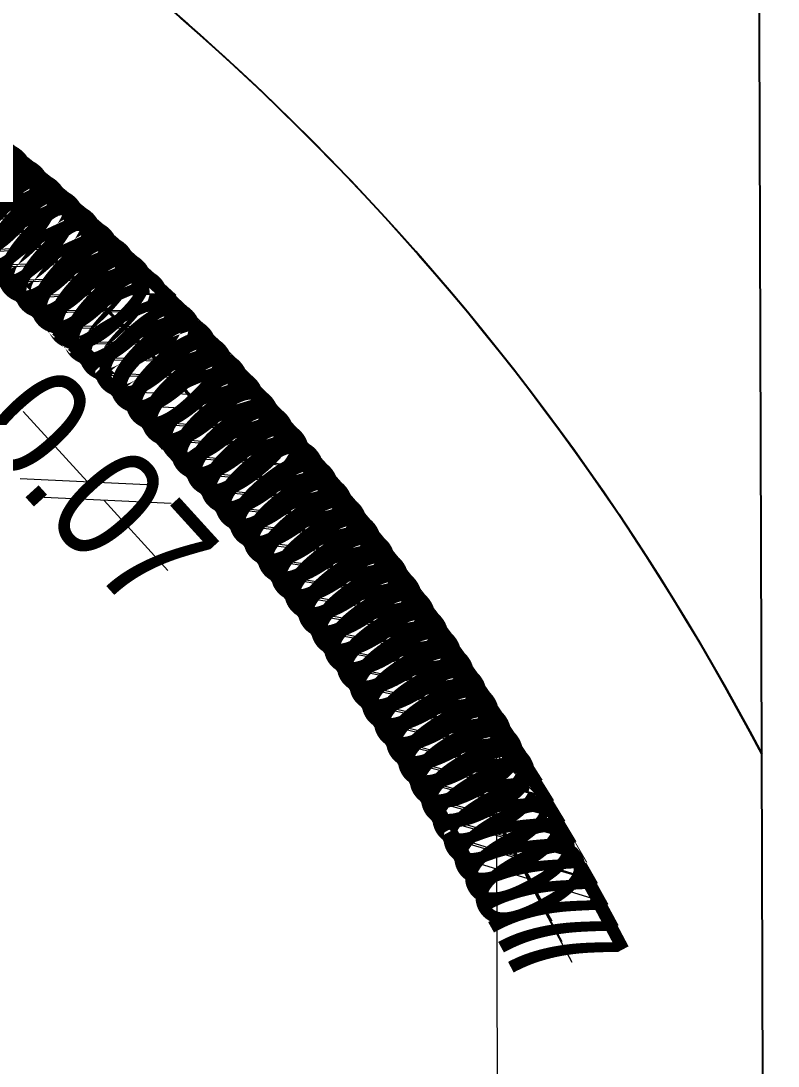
# Model space of a CAD drawing. Header units: millimetres. Extents: x 29397 to 29927, y 26123 to 26652.
# Drawn here: x 29691.476 to 29693.472, y 26381.789 to 26384.546 of the extents above; entities that cross this region are included whole.
import ezdxf

# ---------------------------------------------------------------- set-up
doc = ezdxf.new("R2010")
doc.units = ezdxf.units.MM
doc.header["$LTSCALE"] = 0.3
for name, color, linetype in [('_IndivSubPlot', 180, 'Continuous'), ('_IndivSubPlot_DIMENSION', 7, 'Continuous'), ('_Splay', 90, 'Continuous')]:
    doc.layers.add(name, color=color, linetype=linetype)
doc.layers.get('0').off()
doc.styles.add('PreDCRFont', font='ARIALN.TTF')
doc.dimstyles.new('PDCR-PLOT-INT', dxfattribs={"dimtxt": 0.3, "dimasz": 0.25, "dimexe": 0.25, "dimexo": 0.25, "dimgap": 0.25, "dimtad": 0, "dimzin": 0, "dimdsep": 46, "dimtxsty": 'PreDCRFont', "dimblk": 'OBLIQUE', "dimcen": 0.5, "dimdle": 0.1, "dimadec": 0, "dimazin": 0, "dimtfac": 1, "dimtix": 1, "dimtofl": 0, "dimtmove": 1, "dimatfit": 1, "dimfxl": 1, "dimtolj": 1, "dimtzin": 0, "dimlwd": 15, "dimarcsym": 0})

# ---------------------------------------------------------------- blocks, each defined once
blk = doc.blocks.new('_Oblique')
at = {"color": 0, "linetype": 'ByBlock', "lineweight": -2}
blk.add_line((-0.5, -0.5), (0.5, 0.5), dxfattribs=at)
blk = doc.blocks.new('*D483')
at = {"layer": '_IndivSubPlot_DIMENSION', "color": 0, "lineweight": 15, "transparency": 16777216}
for p, q in [((29692.779, 26382.3438), (29692.6618, 26382.5646)), ((29692.8105, 26382.2844), (29692.9278, 26382.0636))]:
    blk.add_line(p, q, dxfattribs=at)
at = {"layer": '_IndivSubPlot_DIMENSION', "color": 0, "lineweight": 15, "transparency": 16777216, "xscale": 0.25, "yscale": 0.25, "zscale": 0.25}
for p, rotation in [((29692.779, 26382.3438), 297.9589033965449), ((29692.8105, 26382.2844), 117.9589033965449)]:
    blk.add_blockref('_Oblique', p, dxfattribs=dict(at, rotation=rotation))
at = {"layer": '_IndivSubPlot_DIMENSION', "color": 0, "lineweight": 15, "transparency": 16777216, "insert": (29692.7948, 26382.3141), "char_height": 0.3, "attachment_point": 5, "rotation": 297.9589, "style": 'PreDCRFont'}
blk.add_mtext('\\A1;0.07', dxfattribs=at)
blk = doc.blocks.new('*D484')
at = {"layer": '_IndivSubPlot_DIMENSION', "color": 0, "lineweight": 15, "transparency": 16777216}
for p, q in [((29692.7503, 26382.3966), (29692.6309, 26382.6163)), ((29692.7824, 26382.3376), (29692.9018, 26382.118))]:
    blk.add_line(p, q, dxfattribs=at)
at = {"layer": '_IndivSubPlot_DIMENSION', "color": 0, "lineweight": 15, "transparency": 16777216, "xscale": 0.25, "yscale": 0.25, "zscale": 0.25}
for p, rotation in [((29692.7503, 26382.3966), 298.5318611894696), ((29692.7824, 26382.3376), 118.5318611894696)]:
    blk.add_blockref('_Oblique', p, dxfattribs=dict(at, rotation=rotation))
at = {"layer": '_IndivSubPlot_DIMENSION', "color": 0, "lineweight": 15, "transparency": 16777216, "insert": (29692.7663, 26382.3671), "char_height": 0.3, "attachment_point": 5, "rotation": 298.5319, "style": 'PreDCRFont'}
blk.add_mtext('\\A1;0.07', dxfattribs=at)
blk = doc.blocks.new('*D485')
at = {"layer": '_IndivSubPlot_DIMENSION', "color": 0, "lineweight": 15, "transparency": 16777216}
for p, q in [((29692.721, 26382.4492), (29692.5994, 26382.6676)), ((29692.7536, 26382.3905), (29692.8752, 26382.1721))]:
    blk.add_line(p, q, dxfattribs=at)
at = {"layer": '_IndivSubPlot_DIMENSION', "color": 0, "lineweight": 15, "transparency": 16777216, "xscale": 0.25, "yscale": 0.25, "zscale": 0.25}
for p, rotation in [((29692.721, 26382.4492), 299.1048189885801), ((29692.7536, 26382.3905), 119.10481898858)]:
    blk.add_blockref('_Oblique', p, dxfattribs=dict(at, rotation=rotation))
at = {"layer": '_IndivSubPlot_DIMENSION', "color": 0, "lineweight": 15, "transparency": 16777216, "insert": (29692.7373, 26382.4198), "char_height": 0.3, "attachment_point": 5, "rotation": 299.1048, "style": 'PreDCRFont'}
blk.add_mtext('\\A1;0.07', dxfattribs=at)
blk = doc.blocks.new('*D486')
at = {"layer": '_IndivSubPlot_DIMENSION', "color": 0, "lineweight": 15, "transparency": 16777216}
for p, q in [((29692.6911, 26382.5015), (29692.5673, 26382.7187)), ((29692.7244, 26382.4431), (29692.8482, 26382.2259))]:
    blk.add_line(p, q, dxfattribs=at)
at = {"layer": '_IndivSubPlot_DIMENSION', "color": 0, "lineweight": 15, "transparency": 16777216, "xscale": 0.25, "yscale": 0.25, "zscale": 0.25}
for p, rotation in [((29692.6911, 26382.5015), 299.6777767807921), ((29692.7244, 26382.4431), 119.6777767807921)]:
    blk.add_blockref('_Oblique', p, dxfattribs=dict(at, rotation=rotation))
at = {"layer": '_IndivSubPlot_DIMENSION', "color": 0, "lineweight": 15, "transparency": 16777216, "insert": (29692.7078, 26382.4723), "char_height": 0.3, "attachment_point": 5, "rotation": 299.6778, "style": 'PreDCRFont'}
blk.add_mtext('\\A1;0.07', dxfattribs=at)
blk = doc.blocks.new('*D487')
at = {"layer": '_IndivSubPlot_DIMENSION', "color": 0, "lineweight": 15, "transparency": 16777216}
for p, q in [((29692.6608, 26382.5534), (29692.5348, 26382.7694)), ((29692.6946, 26382.4954), (29692.8206, 26382.2795))]:
    blk.add_line(p, q, dxfattribs=at)
at = {"layer": '_IndivSubPlot_DIMENSION', "color": 0, "lineweight": 15, "transparency": 16777216, "xscale": 0.25, "yscale": 0.25, "zscale": 0.25}
for p, rotation in [((29692.6608, 26382.5534), 300.2507345751507), ((29692.6946, 26382.4954), 120.2507345751507)]:
    blk.add_blockref('_Oblique', p, dxfattribs=dict(at, rotation=rotation))
at = {"layer": '_IndivSubPlot_DIMENSION', "color": 0, "lineweight": 15, "transparency": 16777216, "insert": (29692.6777, 26382.5244), "char_height": 0.3, "attachment_point": 5, "rotation": 300.2507, "style": 'PreDCRFont'}
blk.add_mtext('\\A1;0.07', dxfattribs=at)
blk = doc.blocks.new('*D488')
at = {"layer": '_IndivSubPlot_DIMENSION', "color": 0, "lineweight": 15, "transparency": 16777216}
for p, q in [((29692.6299, 26382.6051), (29692.5018, 26382.8198)), ((29692.6643, 26382.5474), (29692.7924, 26382.3327))]:
    blk.add_line(p, q, dxfattribs=at)
at = {"layer": '_IndivSubPlot_DIMENSION', "color": 0, "lineweight": 15, "transparency": 16777216, "xscale": 0.25, "yscale": 0.25, "zscale": 0.25}
for p, rotation in [((29692.6299, 26382.6051), 300.8236923729753), ((29692.6643, 26382.5474), 120.8236923729753)]:
    blk.add_blockref('_Oblique', p, dxfattribs=dict(at, rotation=rotation))
at = {"layer": '_IndivSubPlot_DIMENSION', "color": 0, "lineweight": 15, "transparency": 16777216, "insert": (29692.6471, 26382.5763), "char_height": 0.3, "attachment_point": 5, "rotation": 300.8237, "style": 'PreDCRFont'}
blk.add_mtext('\\A1;0.07', dxfattribs=at)
blk = doc.blocks.new('*D489')
at = {"layer": '_IndivSubPlot_DIMENSION', "color": 0, "lineweight": 15, "transparency": 16777216}
for p, q in [((29692.5985, 26382.6565), (29692.4683, 26382.8699)), ((29692.6335, 26382.5991), (29692.7638, 26382.3857))]:
    blk.add_line(p, q, dxfattribs=at)
at = {"layer": '_IndivSubPlot_DIMENSION', "color": 0, "lineweight": 15, "transparency": 16777216, "xscale": 0.25, "yscale": 0.25, "zscale": 0.25}
for p, rotation in [((29692.5985, 26382.6565), 301.396650166165), ((29692.6335, 26382.5991), 121.396650166165)]:
    blk.add_blockref('_Oblique', p, dxfattribs=dict(at, rotation=rotation))
at = {"layer": '_IndivSubPlot_DIMENSION', "color": 0, "lineweight": 15, "transparency": 16777216, "insert": (29692.616, 26382.6278), "char_height": 0.3, "attachment_point": 5, "rotation": 301.3967, "style": 'PreDCRFont'}
blk.add_mtext('\\A1;0.07', dxfattribs=at)
blk = doc.blocks.new('*D490')
at = {"layer": '_IndivSubPlot_DIMENSION', "color": 0, "lineweight": 15, "transparency": 16777216}
for p, q in [((29692.5666, 26382.7075), (29692.4343, 26382.9196)), ((29692.6022, 26382.6505), (29692.7346, 26382.4384))]:
    blk.add_line(p, q, dxfattribs=at)
at = {"layer": '_IndivSubPlot_DIMENSION', "color": 0, "lineweight": 15, "transparency": 16777216, "xscale": 0.25, "yscale": 0.25, "zscale": 0.25}
for p, rotation in [((29692.5666, 26382.7075), 301.9696079602414), ((29692.6022, 26382.6505), 121.9696079602414)]:
    blk.add_blockref('_Oblique', p, dxfattribs=dict(at, rotation=rotation))
at = {"layer": '_IndivSubPlot_DIMENSION', "color": 0, "lineweight": 15, "transparency": 16777216, "insert": (29692.5844, 26382.679), "char_height": 0.3, "attachment_point": 5, "rotation": 301.9696, "style": 'PreDCRFont'}
blk.add_mtext('\\A1;0.07', dxfattribs=at)
blk = doc.blocks.new('*D491')
at = {"layer": '_IndivSubPlot_DIMENSION', "color": 0, "lineweight": 15, "transparency": 16777216}
for p, q in [((29692.5342, 26382.7582), (29692.3997, 26382.969)), ((29692.5704, 26382.7016), (29692.7048, 26382.4908))]:
    blk.add_line(p, q, dxfattribs=at)
at = {"layer": '_IndivSubPlot_DIMENSION', "color": 0, "lineweight": 15, "transparency": 16777216, "xscale": 0.25, "yscale": 0.25, "zscale": 0.25}
for p, rotation in [((29692.5342, 26382.7582), 302.5425657564069), ((29692.5704, 26382.7016), 122.5425657564069)]:
    blk.add_blockref('_Oblique', p, dxfattribs=dict(at, rotation=rotation))
at = {"layer": '_IndivSubPlot_DIMENSION', "color": 0, "lineweight": 15, "transparency": 16777216, "insert": (29692.5523, 26382.7299), "char_height": 0.3, "attachment_point": 5, "rotation": 302.5426, "style": 'PreDCRFont'}
blk.add_mtext('\\A1;0.07', dxfattribs=at)
blk = doc.blocks.new('*D492')
at = {"layer": '_IndivSubPlot_DIMENSION', "color": 0, "lineweight": 15, "transparency": 16777216}
for p, q in [((29692.5013, 26382.8086), (29692.3647, 26383.018)), ((29692.538, 26382.7523), (29692.6746, 26382.543))]:
    blk.add_line(p, q, dxfattribs=at)
at = {"layer": '_IndivSubPlot_DIMENSION', "color": 0, "lineweight": 15, "transparency": 16777216, "xscale": 0.25, "yscale": 0.25, "zscale": 0.25}
for p, rotation in [((29692.5013, 26382.8086), 303.1155235532047), ((29692.538, 26382.7523), 123.1155235532047)]:
    blk.add_blockref('_Oblique', p, dxfattribs=dict(at, rotation=rotation))
at = {"layer": '_IndivSubPlot_DIMENSION', "color": 0, "lineweight": 15, "transparency": 16777216, "insert": (29692.5197, 26382.7805), "char_height": 0.3, "attachment_point": 5, "rotation": 303.1155, "style": 'PreDCRFont'}
blk.add_mtext('\\A1;0.07', dxfattribs=at)
blk = doc.blocks.new('*D493')
at = {"layer": '_IndivSubPlot_DIMENSION', "color": 0, "lineweight": 15, "transparency": 16777216}
for p, q in [((29692.4679, 26382.8587), (29692.3292, 26383.0667)), ((29692.5052, 26382.8028), (29692.6438, 26382.5948))]:
    blk.add_line(p, q, dxfattribs=at)
at = {"layer": '_IndivSubPlot_DIMENSION', "color": 0, "lineweight": 15, "transparency": 16777216, "xscale": 0.25, "yscale": 0.25, "zscale": 0.25}
for p, rotation in [((29692.4679, 26382.8587), 303.6884813485576), ((29692.5052, 26382.8028), 123.6884813485576)]:
    blk.add_blockref('_Oblique', p, dxfattribs=dict(at, rotation=rotation))
at = {"layer": '_IndivSubPlot_DIMENSION', "color": 0, "lineweight": 15, "transparency": 16777216, "insert": (29692.4865, 26382.8307), "char_height": 0.3, "attachment_point": 5, "rotation": 303.6885, "style": 'PreDCRFont'}
blk.add_mtext('\\A1;0.07', dxfattribs=at)
blk = doc.blocks.new('*D494')
at = {"layer": '_IndivSubPlot_DIMENSION', "color": 0, "lineweight": 15, "transparency": 16777216}
for p, q in [((29692.434, 26382.9084), (29692.2932, 26383.115)), ((29692.4718, 26382.8529), (29692.6125, 26382.6463))]:
    blk.add_line(p, q, dxfattribs=at)
at = {"layer": '_IndivSubPlot_DIMENSION', "color": 0, "lineweight": 15, "transparency": 16777216, "xscale": 0.25, "yscale": 0.25, "zscale": 0.25}
for p, rotation in [((29692.434, 26382.9084), 304.2614391410264), ((29692.4718, 26382.8529), 124.2614391410264)]:
    blk.add_blockref('_Oblique', p, dxfattribs=dict(at, rotation=rotation))
at = {"layer": '_IndivSubPlot_DIMENSION', "color": 0, "lineweight": 15, "transparency": 16777216, "insert": (29692.4529, 26382.8806), "char_height": 0.3, "attachment_point": 5, "rotation": 304.2614, "style": 'PreDCRFont'}
blk.add_mtext('\\A1;0.07', dxfattribs=at)
blk = doc.blocks.new('*D495')
at = {"layer": '_IndivSubPlot_DIMENSION', "color": 0, "lineweight": 15, "transparency": 16777216}
for p, q in [((29692.3996, 26382.9578), (29692.2568, 26383.163)), ((29692.438, 26382.9026), (29692.5808, 26382.6974))]:
    blk.add_line(p, q, dxfattribs=at)
at = {"layer": '_IndivSubPlot_DIMENSION', "color": 0, "lineweight": 15, "transparency": 16777216, "xscale": 0.25, "yscale": 0.25, "zscale": 0.25}
for p, rotation in [((29692.3996, 26382.9578), 304.8343969378828), ((29692.438, 26382.9026), 124.8343969378828)]:
    blk.add_blockref('_Oblique', p, dxfattribs=dict(at, rotation=rotation))
at = {"layer": '_IndivSubPlot_DIMENSION', "color": 0, "lineweight": 15, "transparency": 16777216, "insert": (29692.4188, 26382.9302), "char_height": 0.3, "attachment_point": 5, "rotation": 304.8344, "style": 'PreDCRFont'}
blk.add_mtext('\\A1;0.07', dxfattribs=at)
blk = doc.blocks.new('*D496')
at = {"layer": '_IndivSubPlot_DIMENSION', "color": 0, "lineweight": 15, "transparency": 16777216}
for p, q in [((29692.3647, 26383.0068), (29692.2198, 26383.2106)), ((29692.4036, 26382.9521), (29692.5484, 26382.7483))]:
    blk.add_line(p, q, dxfattribs=at)
at = {"layer": '_IndivSubPlot_DIMENSION', "color": 0, "lineweight": 15, "transparency": 16777216, "xscale": 0.25, "yscale": 0.25, "zscale": 0.25}
for p, rotation in [((29692.3647, 26383.0068), 305.40735473172), ((29692.4036, 26382.9521), 125.40735473172)]:
    blk.add_blockref('_Oblique', p, dxfattribs=dict(at, rotation=rotation))
at = {"layer": '_IndivSubPlot_DIMENSION', "color": 0, "lineweight": 15, "transparency": 16777216, "insert": (29692.3841, 26382.9794), "char_height": 0.3, "attachment_point": 5, "rotation": 305.4074, "style": 'PreDCRFont'}
blk.add_mtext('\\A1;0.07', dxfattribs=at)
blk = doc.blocks.new('*D497')
at = {"layer": '_IndivSubPlot_DIMENSION', "color": 0, "lineweight": 15, "transparency": 16777216}
for p, q in [((29692.3293, 26383.0555), (29692.1824, 26383.2578)), ((29692.3688, 26383.0011), (29692.5156, 26382.7988))]:
    blk.add_line(p, q, dxfattribs=at)
at = {"layer": '_IndivSubPlot_DIMENSION', "color": 0, "lineweight": 15, "transparency": 16777216, "xscale": 0.25, "yscale": 0.25, "zscale": 0.25}
for p, rotation in [((29692.3293, 26383.0555), 305.9803125300022), ((29692.3688, 26383.0011), 125.9803125300022)]:
    blk.add_blockref('_Oblique', p, dxfattribs=dict(at, rotation=rotation))
at = {"layer": '_IndivSubPlot_DIMENSION', "color": 0, "lineweight": 15, "transparency": 16777216, "insert": (29692.349, 26383.0283), "char_height": 0.3, "attachment_point": 5, "rotation": 305.9803, "style": 'PreDCRFont'}
blk.add_mtext('\\A1;0.07', dxfattribs=at)
blk = doc.blocks.new('*D498')
at = {"layer": '_IndivSubPlot_DIMENSION', "color": 0, "lineweight": 15, "transparency": 16777216}
for p, q in [((29692.2934, 26383.1038), (29692.1445, 26383.3047)), ((29692.3334, 26383.0499), (29692.4823, 26382.849))]:
    blk.add_line(p, q, dxfattribs=at)
at = {"layer": '_IndivSubPlot_DIMENSION', "color": 0, "lineweight": 15, "transparency": 16777216, "xscale": 0.25, "yscale": 0.25, "zscale": 0.25}
for p, rotation in [((29692.2934, 26383.1038), 306.5532703218864), ((29692.3334, 26383.0499), 126.5532703218863)]:
    blk.add_blockref('_Oblique', p, dxfattribs=dict(at, rotation=rotation))
at = {"layer": '_IndivSubPlot_DIMENSION', "color": 0, "lineweight": 15, "transparency": 16777216, "insert": (29692.3134, 26383.0768), "char_height": 0.3, "attachment_point": 5, "rotation": 306.5533, "style": 'PreDCRFont'}
blk.add_mtext('\\A1;0.07', dxfattribs=at)
blk = doc.blocks.new('*D499')
at = {"layer": '_IndivSubPlot_DIMENSION', "color": 0, "lineweight": 15, "transparency": 16777216}
for p, q in [((29692.2571, 26383.1518), (29692.1062, 26383.3511)), ((29692.2976, 26383.0982), (29692.4485, 26382.8989))]:
    blk.add_line(p, q, dxfattribs=at)
at = {"layer": '_IndivSubPlot_DIMENSION', "color": 0, "lineweight": 15, "transparency": 16777216, "xscale": 0.25, "yscale": 0.25, "zscale": 0.25}
for p, rotation in [((29692.2571, 26383.1518), 307.1262281164775), ((29692.2976, 26383.0982), 127.1262281164775)]:
    blk.add_blockref('_Oblique', p, dxfattribs=dict(at, rotation=rotation))
at = {"layer": '_IndivSubPlot_DIMENSION', "color": 0, "lineweight": 15, "transparency": 16777216, "insert": (29692.2773, 26383.125), "char_height": 0.3, "attachment_point": 5, "rotation": 307.1262, "style": 'PreDCRFont'}
blk.add_mtext('\\A1;0.07', dxfattribs=at)
blk = doc.blocks.new('*D500')
at = {"layer": '_IndivSubPlot_DIMENSION', "color": 0, "lineweight": 15, "transparency": 16777216}
for p, q in [((29692.2202, 26383.1994), (29692.0673, 26383.3972)), ((29692.2613, 26383.1462), (29692.4142, 26382.9484))]:
    blk.add_line(p, q, dxfattribs=at)
at = {"layer": '_IndivSubPlot_DIMENSION', "color": 0, "lineweight": 15, "transparency": 16777216, "xscale": 0.25, "yscale": 0.25, "zscale": 0.25}
for p, rotation in [((29692.2202, 26383.1994), 307.6991859154828), ((29692.2613, 26383.1462), 127.6991859154828)]:
    blk.add_blockref('_Oblique', p, dxfattribs=dict(at, rotation=rotation))
at = {"layer": '_IndivSubPlot_DIMENSION', "color": 0, "lineweight": 15, "transparency": 16777216, "insert": (29692.2408, 26383.1728), "char_height": 0.3, "attachment_point": 5, "rotation": 307.6992, "style": 'PreDCRFont'}
blk.add_mtext('\\A1;0.07', dxfattribs=at)
blk = doc.blocks.new('*D501')
at = {"layer": '_IndivSubPlot_DIMENSION', "color": 0, "lineweight": 15, "transparency": 16777216}
for p, q in [((29692.1829, 26383.2466), (29692.0281, 26383.4429)), ((29692.2245, 26383.1939), (29692.3794, 26382.9976))]:
    blk.add_line(p, q, dxfattribs=at)
at = {"layer": '_IndivSubPlot_DIMENSION', "color": 0, "lineweight": 15, "transparency": 16777216, "xscale": 0.25, "yscale": 0.25, "zscale": 0.25}
for p, rotation in [((29692.1829, 26383.2466), 308.2721437062343), ((29692.2245, 26383.1939), 128.2721437062343)]:
    blk.add_blockref('_Oblique', p, dxfattribs=dict(at, rotation=rotation))
at = {"layer": '_IndivSubPlot_DIMENSION', "color": 0, "lineweight": 15, "transparency": 16777216, "insert": (29692.2037, 26383.2203), "char_height": 0.3, "attachment_point": 5, "rotation": 308.2721, "style": 'PreDCRFont'}
blk.add_mtext('\\A1;0.07', dxfattribs=at)
blk = doc.blocks.new('*D502')
at = {"layer": '_IndivSubPlot_DIMENSION', "color": 0, "lineweight": 15, "transparency": 16777216}
for p, q in [((29692.1451, 26383.2935), (29691.9883, 26383.4882)), ((29692.1873, 26383.2412), (29692.3441, 26383.0464))]:
    blk.add_line(p, q, dxfattribs=at)
at = {"layer": '_IndivSubPlot_DIMENSION', "color": 0, "lineweight": 15, "transparency": 16777216, "xscale": 0.25, "yscale": 0.25, "zscale": 0.25}
for p, rotation in [((29692.1451, 26383.2935), 308.8451015043918), ((29692.1873, 26383.2412), 128.8451015043918)]:
    blk.add_blockref('_Oblique', p, dxfattribs=dict(at, rotation=rotation))
at = {"layer": '_IndivSubPlot_DIMENSION', "color": 0, "lineweight": 15, "transparency": 16777216, "insert": (29692.1662, 26383.2673), "char_height": 0.3, "attachment_point": 5, "rotation": 308.8451, "style": 'PreDCRFont'}
blk.add_mtext('\\A1;0.07', dxfattribs=at)
blk = doc.blocks.new('*D503')
at = {"layer": '_IndivSubPlot_DIMENSION', "color": 0, "lineweight": 15, "transparency": 16777216}
for p, q in [((29692.1069, 26383.34), (29691.9482, 26383.5331)), ((29692.1496, 26383.2881), (29692.3083, 26383.0949))]:
    blk.add_line(p, q, dxfattribs=at)
at = {"layer": '_IndivSubPlot_DIMENSION', "color": 0, "lineweight": 15, "transparency": 16777216, "xscale": 0.25, "yscale": 0.25, "zscale": 0.25}
for p, rotation in [((29692.1069, 26383.34), 309.4180592980618), ((29692.1496, 26383.2881), 129.4180592980618)]:
    blk.add_blockref('_Oblique', p, dxfattribs=dict(at, rotation=rotation))
at = {"layer": '_IndivSubPlot_DIMENSION', "color": 0, "lineweight": 15, "transparency": 16777216, "insert": (29692.1282, 26383.314), "char_height": 0.3, "attachment_point": 5, "rotation": 309.4181, "style": 'PreDCRFont'}
blk.add_mtext('\\A1;0.07', dxfattribs=at)
blk = doc.blocks.new('*D504')
at = {"layer": '_IndivSubPlot_DIMENSION', "color": 0, "lineweight": 15, "transparency": 16777216}
for p, q in [((29692.0682, 26383.386), (29691.9075, 26383.5776)), ((29692.1114, 26383.3346), (29692.272, 26383.143))]:
    blk.add_line(p, q, dxfattribs=at)
at = {"layer": '_IndivSubPlot_DIMENSION', "color": 0, "lineweight": 15, "transparency": 16777216, "xscale": 0.25, "yscale": 0.25, "zscale": 0.25}
for p, rotation in [((29692.0682, 26383.386), 309.991017093792), ((29692.1114, 26383.3346), 129.991017093792)]:
    blk.add_blockref('_Oblique', p, dxfattribs=dict(at, rotation=rotation))
at = {"layer": '_IndivSubPlot_DIMENSION', "color": 0, "lineweight": 15, "transparency": 16777216, "insert": (29692.0898, 26383.3603), "char_height": 0.3, "attachment_point": 5, "rotation": 309.991, "style": 'PreDCRFont'}
blk.add_mtext('\\A1;0.07', dxfattribs=at)
blk = doc.blocks.new('*D505')
at = {"layer": '_IndivSubPlot_DIMENSION', "color": 0, "lineweight": 15, "transparency": 16777216}
for p, q in [((29692.029, 26383.4317), (29691.8664, 26383.6217)), ((29692.0727, 26383.3807), (29692.2353, 26383.1908))]:
    blk.add_line(p, q, dxfattribs=at)
at = {"layer": '_IndivSubPlot_DIMENSION', "color": 0, "lineweight": 15, "transparency": 16777216, "xscale": 0.25, "yscale": 0.25, "zscale": 0.25}
for p, rotation in [((29692.029, 26383.4317), 310.5639748892423), ((29692.0727, 26383.3807), 130.5639748892423)]:
    blk.add_blockref('_Oblique', p, dxfattribs=dict(at, rotation=rotation))
at = {"layer": '_IndivSubPlot_DIMENSION', "color": 0, "lineweight": 15, "transparency": 16777216, "insert": (29692.0509, 26383.4062), "char_height": 0.3, "attachment_point": 5, "rotation": 310.564, "style": 'PreDCRFont'}
blk.add_mtext('\\A1;0.07', dxfattribs=at)
blk = doc.blocks.new('*D506')
at = {"layer": '_IndivSubPlot_DIMENSION', "color": 0, "lineweight": 15, "transparency": 16777216}
for p, q in [((29691.9894, 26383.4771), (29691.8249, 26383.6653)), ((29692.0336, 26383.4265), (29692.1981, 26383.2382))]:
    blk.add_line(p, q, dxfattribs=at)
at = {"layer": '_IndivSubPlot_DIMENSION', "color": 0, "lineweight": 15, "transparency": 16777216, "xscale": 0.25, "yscale": 0.25, "zscale": 0.25}
for p, rotation in [((29691.9894, 26383.4771), 311.1369326849102), ((29692.0336, 26383.4265), 131.1369326849102)]:
    blk.add_blockref('_Oblique', p, dxfattribs=dict(at, rotation=rotation))
at = {"layer": '_IndivSubPlot_DIMENSION', "color": 0, "lineweight": 15, "transparency": 16777216, "insert": (29692.0115, 26383.4518), "char_height": 0.3, "attachment_point": 5, "rotation": 311.1369, "style": 'PreDCRFont'}
blk.add_mtext('\\A1;0.07', dxfattribs=at)
blk = doc.blocks.new('*D507')
at = {"layer": '_IndivSubPlot_DIMENSION', "color": 0, "lineweight": 15, "transparency": 16777216}
for p, q in [((29691.9493, 26383.522), (29691.783, 26383.7086)), ((29691.994, 26383.4718), (29692.1604, 26383.2852))]:
    blk.add_line(p, q, dxfattribs=at)
at = {"layer": '_IndivSubPlot_DIMENSION', "color": 0, "lineweight": 15, "transparency": 16777216, "xscale": 0.25, "yscale": 0.25, "zscale": 0.25}
for p, rotation in [((29691.9493, 26383.522), 311.7098904762616), ((29691.994, 26383.4718), 131.7098904762617)]:
    blk.add_blockref('_Oblique', p, dxfattribs=dict(at, rotation=rotation))
at = {"layer": '_IndivSubPlot_DIMENSION', "color": 0, "lineweight": 15, "transparency": 16777216, "insert": (29691.9717, 26383.4969), "char_height": 0.3, "attachment_point": 5, "rotation": 311.7099, "style": 'PreDCRFont'}
blk.add_mtext('\\A1;0.07', dxfattribs=at)
blk = doc.blocks.new('*D508')
at = {"layer": '_IndivSubPlot_DIMENSION', "color": 0, "lineweight": 15, "transparency": 16777216}
for p, q in [((29691.6499, 26383.331), (29691.4817, 26383.5159)), ((29691.6951, 26383.2813), (29691.8633, 26383.0963))]:
    blk.add_line(p, q, dxfattribs=at)
at = {"layer": '_IndivSubPlot_DIMENSION', "color": 0, "lineweight": 15, "transparency": 16777216, "xscale": 0.25, "yscale": 0.25, "zscale": 0.25}
for p, rotation in [((29691.6499, 26383.331), 312.2828482762368), ((29691.6951, 26383.2813), 132.2828482762368)]:
    blk.add_blockref('_Oblique', p, dxfattribs=dict(at, rotation=rotation))
at = {"layer": '_IndivSubPlot_DIMENSION', "color": 0, "lineweight": 15, "transparency": 16777216, "insert": (29691.6725, 26383.3061), "char_height": 0.3, "attachment_point": 5, "rotation": 312.2828, "style": 'PreDCRFont'}
blk.add_mtext('\\A1;0.07', dxfattribs=at)
blk = doc.blocks.new('*D509')
at = {"layer": '_IndivSubPlot_DIMENSION', "color": 0, "lineweight": 15, "transparency": 16777216}
for p, q in [((29691.8678, 26383.6106), (29691.6978, 26383.7938)), ((29691.9135, 26383.5613), (29692.0836, 26383.378))]:
    blk.add_line(p, q, dxfattribs=at)
at = {"layer": '_IndivSubPlot_DIMENSION', "color": 0, "lineweight": 15, "transparency": 16777216, "xscale": 0.25, "yscale": 0.25, "zscale": 0.25}
for p, rotation in [((29691.8678, 26383.6106), 312.8558060686875), ((29691.9135, 26383.5613), 132.8558060686875)]:
    blk.add_blockref('_Oblique', p, dxfattribs=dict(at, rotation=rotation))
at = {"layer": '_IndivSubPlot_DIMENSION', "color": 0, "lineweight": 15, "transparency": 16777216, "insert": (29691.8907, 26383.5859), "char_height": 0.3, "attachment_point": 5, "rotation": 312.8558, "style": 'PreDCRFont'}
blk.add_mtext('\\A1;0.07', dxfattribs=at)
blk = doc.blocks.new('*D510')
at = {"layer": '_IndivSubPlot_DIMENSION', "color": 0, "lineweight": 15, "transparency": 16777216}
for p, q in [((29691.8264, 26383.6542), (29691.6546, 26383.8358)), ((29691.8726, 26383.6055), (29692.0445, 26383.4239))]:
    blk.add_line(p, q, dxfattribs=at)
at = {"layer": '_IndivSubPlot_DIMENSION', "color": 0, "lineweight": 15, "transparency": 16777216, "xscale": 0.25, "yscale": 0.25, "zscale": 0.25}
for p, rotation in [((29691.8264, 26383.6542), 313.4287638629812), ((29691.8726, 26383.6055), 133.4287638629812)]:
    blk.add_blockref('_Oblique', p, dxfattribs=dict(at, rotation=rotation))
at = {"layer": '_IndivSubPlot_DIMENSION', "color": 0, "lineweight": 15, "transparency": 16777216, "insert": (29691.8495, 26383.6299), "char_height": 0.3, "attachment_point": 5, "rotation": 313.4288, "style": 'PreDCRFont'}
blk.add_mtext('\\A1;0.07', dxfattribs=at)
blk = doc.blocks.new('*D511')
at = {"layer": '_IndivSubPlot_DIMENSION', "color": 0, "lineweight": 15, "transparency": 16777216}
for p, q in [((29691.7846, 26383.6975), (29691.6109, 26383.8773)), ((29691.8313, 26383.6492), (29692.005, 26383.4694))]:
    blk.add_line(p, q, dxfattribs=at)
at = {"layer": '_IndivSubPlot_DIMENSION', "color": 0, "lineweight": 15, "transparency": 16777216, "xscale": 0.25, "yscale": 0.25, "zscale": 0.25}
for p, rotation in [((29691.7846, 26383.6975), 314.0017216607902), ((29691.8313, 26383.6492), 134.0017216607902)]:
    blk.add_blockref('_Oblique', p, dxfattribs=dict(at, rotation=rotation))
at = {"layer": '_IndivSubPlot_DIMENSION', "color": 0, "lineweight": 15, "transparency": 16777216, "insert": (29691.8079, 26383.6734), "char_height": 0.3, "attachment_point": 5, "rotation": 314.0017, "style": 'PreDCRFont'}
blk.add_mtext('\\A1;0.07', dxfattribs=at)
blk = doc.blocks.new('*D512')
at = {"layer": '_IndivSubPlot_DIMENSION', "color": 0, "lineweight": 15, "transparency": 16777216}
for p, q in [((29691.7423, 26383.7404), (29691.5669, 26383.9185)), ((29691.7895, 26383.6925), (29691.965, 26383.5144))]:
    blk.add_line(p, q, dxfattribs=at)
at = {"layer": '_IndivSubPlot_DIMENSION', "color": 0, "lineweight": 15, "transparency": 16777216, "xscale": 0.25, "yscale": 0.25, "zscale": 0.25}
for p, rotation in [((29691.7423, 26383.7404), 314.5746794558751), ((29691.7895, 26383.6925), 134.5746794558751)]:
    blk.add_blockref('_Oblique', p, dxfattribs=dict(at, rotation=rotation))
at = {"layer": '_IndivSubPlot_DIMENSION', "color": 0, "lineweight": 15, "transparency": 16777216, "insert": (29691.7659, 26383.7164), "char_height": 0.3, "attachment_point": 5, "rotation": 314.5747, "style": 'PreDCRFont'}
blk.add_mtext('\\A1;0.07', dxfattribs=at)
blk = doc.blocks.new('*D513')
at = {"layer": '_IndivSubPlot_DIMENSION', "color": 0, "lineweight": 15, "transparency": 16777216}
for p, q in [((29691.6997, 26383.7828), (29691.5224, 26383.9591)), ((29691.7473, 26383.7354), (29691.9245, 26383.5591))]:
    blk.add_line(p, q, dxfattribs=at)
at = {"layer": '_IndivSubPlot_DIMENSION', "color": 0, "lineweight": 15, "transparency": 16777216, "xscale": 0.25, "yscale": 0.25, "zscale": 0.25}
for p, rotation in [((29691.6997, 26383.7828), 315.1476372495015), ((29691.7473, 26383.7354), 135.1476372495015)]:
    blk.add_blockref('_Oblique', p, dxfattribs=dict(at, rotation=rotation))
at = {"layer": '_IndivSubPlot_DIMENSION', "color": 0, "lineweight": 15, "transparency": 16777216, "insert": (29691.7235, 26383.7591), "char_height": 0.3, "attachment_point": 5, "rotation": 315.1476, "style": 'PreDCRFont'}
blk.add_mtext('\\A1;0.07', dxfattribs=at)
blk = doc.blocks.new('*D514')
at = {"layer": '_IndivSubPlot_DIMENSION', "color": 0, "lineweight": 15, "transparency": 16777216}
for p, q in [((29691.6565, 26383.8248), (29691.4775, 26383.9993)), ((29691.7046, 26383.7779), (29691.8836, 26383.6033))]:
    blk.add_line(p, q, dxfattribs=at)
at = {"layer": '_IndivSubPlot_DIMENSION', "color": 0, "lineweight": 15, "transparency": 16777216, "xscale": 0.25, "yscale": 0.25, "zscale": 0.25}
for p, rotation in [((29691.6565, 26383.8248), 315.7205950428916), ((29691.7046, 26383.7779), 135.7205950428916)]:
    blk.add_blockref('_Oblique', p, dxfattribs=dict(at, rotation=rotation))
at = {"layer": '_IndivSubPlot_DIMENSION', "color": 0, "lineweight": 15, "transparency": 16777216, "insert": (29691.6806, 26383.8013), "char_height": 0.3, "attachment_point": 5, "rotation": 315.7206, "style": 'PreDCRFont'}
blk.add_mtext('\\A1;0.07', dxfattribs=at)
blk = doc.blocks.new('*D515')
at = {"layer": '_IndivSubPlot_DIMENSION', "color": 0, "lineweight": 15, "transparency": 16777216}
for p, q in [((29691.613, 26383.8663), (29691.4323, 26384.0391)), ((29691.6616, 26383.8199), (29691.8423, 26383.6472))]:
    blk.add_line(p, q, dxfattribs=at)
at = {"layer": '_IndivSubPlot_DIMENSION', "color": 0, "lineweight": 15, "transparency": 16777216, "xscale": 0.25, "yscale": 0.25, "zscale": 0.25}
for p, rotation in [((29691.613, 26383.8663), 316.293552842377), ((29691.6616, 26383.8199), 136.2935528423771)]:
    blk.add_blockref('_Oblique', p, dxfattribs=dict(at, rotation=rotation))
at = {"layer": '_IndivSubPlot_DIMENSION', "color": 0, "lineweight": 15, "transparency": 16777216, "insert": (29691.6373, 26383.8431), "char_height": 0.3, "attachment_point": 5, "rotation": 316.2936, "style": 'PreDCRFont'}
blk.add_mtext('\\A1;0.07', dxfattribs=at)
blk = doc.blocks.new('*D516')
at = {"layer": '_IndivSubPlot_DIMENSION', "color": 0, "lineweight": 15, "transparency": 16777216}
for p, q in [((29691.5691, 26383.9075), (29691.3866, 26384.0784)), ((29691.6181, 26383.8615), (29691.8005, 26383.6906))]:
    blk.add_line(p, q, dxfattribs=at)
at = {"layer": '_IndivSubPlot_DIMENSION', "color": 0, "lineweight": 15, "transparency": 16777216, "xscale": 0.25, "yscale": 0.25, "zscale": 0.25}
for p, rotation in [((29691.5691, 26383.9075), 316.8665106338877), ((29691.6181, 26383.8615), 136.8665106338877)]:
    blk.add_blockref('_Oblique', p, dxfattribs=dict(at, rotation=rotation))
at = {"layer": '_IndivSubPlot_DIMENSION', "color": 0, "lineweight": 15, "transparency": 16777216, "insert": (29691.5936, 26383.8845), "char_height": 0.3, "attachment_point": 5, "rotation": 316.8665, "style": 'PreDCRFont'}
blk.add_mtext('\\A1;0.07', dxfattribs=at)
blk = doc.blocks.new('*D517')
at = {"layer": '_IndivSubPlot_DIMENSION', "color": 0, "lineweight": 15, "transparency": 16777216}
for p, q in [((29691.5247, 26383.9482), (29691.3406, 26384.1172)), ((29691.5742, 26383.9027), (29691.7583, 26383.7336))]:
    blk.add_line(p, q, dxfattribs=at)
at = {"layer": '_IndivSubPlot_DIMENSION', "color": 0, "lineweight": 15, "transparency": 16777216, "xscale": 0.25, "yscale": 0.25, "zscale": 0.25}
for p, rotation in [((29691.5247, 26383.9482), 317.4394684301053), ((29691.5742, 26383.9027), 137.4394684301053)]:
    blk.add_blockref('_Oblique', p, dxfattribs=dict(at, rotation=rotation))
at = {"layer": '_IndivSubPlot_DIMENSION', "color": 0, "lineweight": 15, "transparency": 16777216, "insert": (29691.5494, 26383.9254), "char_height": 0.3, "attachment_point": 5, "rotation": 317.4395, "style": 'PreDCRFont'}
blk.add_mtext('\\A1;0.07', dxfattribs=at)
blk = doc.blocks.new('*D518')
at = {"layer": '_IndivSubPlot_DIMENSION', "color": 0, "lineweight": 15, "transparency": 16777216}
for p, q in [((29691.4799, 26383.9884), (29691.2941, 26384.1556)), ((29691.5299, 26383.9434), (29691.7157, 26383.7762))]:
    blk.add_line(p, q, dxfattribs=at)
at = {"layer": '_IndivSubPlot_DIMENSION', "color": 0, "lineweight": 15, "transparency": 16777216, "xscale": 0.25, "yscale": 0.25, "zscale": 0.25}
for p, rotation in [((29691.4799, 26383.9884), 318.012426224443), ((29691.5299, 26383.9434), 138.012426224443)]:
    blk.add_blockref('_Oblique', p, dxfattribs=dict(at, rotation=rotation))
at = {"layer": '_IndivSubPlot_DIMENSION', "color": 0, "lineweight": 15, "transparency": 16777216, "insert": (29691.5049, 26383.9659), "char_height": 0.3, "attachment_point": 5, "rotation": 318.0124, "style": 'PreDCRFont'}
blk.add_mtext('\\A1;0.07', dxfattribs=at)
blk = doc.blocks.new('*D519')
at = {"layer": '_IndivSubPlot_DIMENSION', "color": 0, "lineweight": 15, "transparency": 16777216}
for p, q in [((29691.4348, 26384.0282), (29691.2473, 26384.1936)), ((29691.4852, 26383.9837), (29691.6727, 26383.8184))]:
    blk.add_line(p, q, dxfattribs=at)
at = {"layer": '_IndivSubPlot_DIMENSION', "color": 0, "lineweight": 15, "transparency": 16777216, "xscale": 0.25, "yscale": 0.25, "zscale": 0.25}
for p, rotation in [((29691.4348, 26384.0282), 318.5853840218212), ((29691.4852, 26383.9837), 138.5853840218212)]:
    blk.add_blockref('_Oblique', p, dxfattribs=dict(at, rotation=rotation))
at = {"layer": '_IndivSubPlot_DIMENSION', "color": 0, "lineweight": 15, "transparency": 16777216, "insert": (29691.46, 26384.006), "char_height": 0.3, "attachment_point": 5, "rotation": 318.5854, "style": 'PreDCRFont'}
blk.add_mtext('\\A1;0.07', dxfattribs=at)
blk = doc.blocks.new('*D520')
at = {"layer": '_IndivSubPlot_DIMENSION', "color": 0, "lineweight": 15, "transparency": 16777216}
for p, q in [((29691.3892, 26384.0675), (29691.2001, 26384.231)), ((29691.4401, 26384.0236), (29691.6292, 26383.8601))]:
    blk.add_line(p, q, dxfattribs=at)
at = {"layer": '_IndivSubPlot_DIMENSION', "color": 0, "lineweight": 15, "transparency": 16777216, "xscale": 0.25, "yscale": 0.25, "zscale": 0.25}
for p, rotation in [((29691.3892, 26384.0675), 319.1583418165052), ((29691.4401, 26384.0236), 139.1583418165052)]:
    blk.add_blockref('_Oblique', p, dxfattribs=dict(at, rotation=rotation))
at = {"layer": '_IndivSubPlot_DIMENSION', "color": 0, "lineweight": 15, "transparency": 16777216, "insert": (29691.4146, 26384.0455), "char_height": 0.3, "attachment_point": 5, "rotation": 319.1583, "style": 'PreDCRFont'}
blk.add_mtext('\\A1;0.07', dxfattribs=at)
blk = doc.blocks.new('*D521')
at = {"layer": '_IndivSubPlot_DIMENSION', "color": 0, "lineweight": 15, "transparency": 16777216}
for p, q in [((29691.3433, 26384.1064), (29691.1525, 26384.268)), ((29691.3945, 26384.063), (29691.5853, 26383.9014))]:
    blk.add_line(p, q, dxfattribs=at)
at = {"layer": '_IndivSubPlot_DIMENSION', "color": 0, "lineweight": 15, "transparency": 16777216, "xscale": 0.25, "yscale": 0.25, "zscale": 0.25}
for p, rotation in [((29691.3433, 26384.1064), 319.7312996101851), ((29691.3945, 26384.063), 139.7312996101851)]:
    blk.add_blockref('_Oblique', p, dxfattribs=dict(at, rotation=rotation))
at = {"layer": '_IndivSubPlot_DIMENSION', "color": 0, "lineweight": 15, "transparency": 16777216, "insert": (29691.3689, 26384.0847), "char_height": 0.3, "attachment_point": 5, "rotation": 319.7313, "style": 'PreDCRFont'}
blk.add_mtext('\\A1;0.07', dxfattribs=at)
blk = doc.blocks.new('*D522')
at = {"layer": '_IndivSubPlot_DIMENSION', "color": 0, "lineweight": 15, "transparency": 16777216}
for p, q in [((29691.2969, 26384.1448), (29691.1046, 26384.3045)), ((29691.3486, 26384.1019), (29691.541, 26383.9422))]:
    blk.add_line(p, q, dxfattribs=at)
at = {"layer": '_IndivSubPlot_DIMENSION', "color": 0, "lineweight": 15, "transparency": 16777216, "xscale": 0.25, "yscale": 0.25, "zscale": 0.25}
for p, rotation in [((29691.2969, 26384.1448), 320.304257408287), ((29691.3486, 26384.1019), 140.304257408287)]:
    blk.add_blockref('_Oblique', p, dxfattribs=dict(at, rotation=rotation))
at = {"layer": '_IndivSubPlot_DIMENSION', "color": 0, "lineweight": 15, "transparency": 16777216, "insert": (29691.3228, 26384.1233), "char_height": 0.3, "attachment_point": 5, "rotation": 320.3043, "style": 'PreDCRFont'}
blk.add_mtext('\\A1;0.07', dxfattribs=at)
blk = doc.blocks.new('*D523')
at = {"layer": '_IndivSubPlot_DIMENSION', "color": 0, "lineweight": 15, "transparency": 16777216}
for p, q in [((29691.2502, 26384.1828), (29691.0563, 26384.3405)), ((29691.3024, 26384.1404), (29691.4963, 26383.9826))]:
    blk.add_line(p, q, dxfattribs=at)
at = {"layer": '_IndivSubPlot_DIMENSION', "color": 0, "lineweight": 15, "transparency": 16777216, "xscale": 0.25, "yscale": 0.25, "zscale": 0.25}
for p, rotation in [((29691.2502, 26384.1828), 320.8772151980235), ((29691.3024, 26384.1404), 140.8772151980235)]:
    blk.add_blockref('_Oblique', p, dxfattribs=dict(at, rotation=rotation))
at = {"layer": '_IndivSubPlot_DIMENSION', "color": 0, "lineweight": 15, "transparency": 16777216, "insert": (29691.2763, 26384.1616), "char_height": 0.3, "attachment_point": 5, "rotation": 320.8772, "style": 'PreDCRFont'}
blk.add_mtext('\\A1;0.07', dxfattribs=at)
blk = doc.blocks.new('*D524')
at = {"layer": '_IndivSubPlot_DIMENSION', "color": 0, "lineweight": 15, "transparency": 16777216}
for p, q in [((29691.2031, 26384.2202), (29691.0076, 26384.376)), ((29691.2557, 26384.1784), (29691.4512, 26384.0226))]:
    blk.add_line(p, q, dxfattribs=at)
at = {"layer": '_IndivSubPlot_DIMENSION', "color": 0, "lineweight": 15, "transparency": 16777216, "xscale": 0.25, "yscale": 0.25, "zscale": 0.25}
for p, rotation in [((29691.2031, 26384.2202), 321.4501729979477), ((29691.2557, 26384.1784), 141.4501729979477)]:
    blk.add_blockref('_Oblique', p, dxfattribs=dict(at, rotation=rotation))
at = {"layer": '_IndivSubPlot_DIMENSION', "color": 0, "lineweight": 15, "transparency": 16777216, "insert": (29691.2294, 26384.1993), "char_height": 0.3, "attachment_point": 5, "rotation": 321.4502, "style": 'PreDCRFont'}
blk.add_mtext('\\A1;0.07', dxfattribs=at)
blk = doc.blocks.new('*D525')
at = {"layer": '_IndivSubPlot_DIMENSION', "color": 0, "lineweight": 15, "transparency": 16777216}
for p, q in [((29691.1557, 26384.2572), (29690.9586, 26384.4111)), ((29691.2086, 26384.2159), (29691.4057, 26384.0621))]:
    blk.add_line(p, q, dxfattribs=at)
at = {"layer": '_IndivSubPlot_DIMENSION', "color": 0, "lineweight": 15, "transparency": 16777216, "xscale": 0.25, "yscale": 0.25, "zscale": 0.25}
for p, rotation in [((29691.1557, 26384.2572), 322.0231307901486), ((29691.2086, 26384.2159), 142.0231307901486)]:
    blk.add_blockref('_Oblique', p, dxfattribs=dict(at, rotation=rotation))
at = {"layer": '_IndivSubPlot_DIMENSION', "color": 0, "lineweight": 15, "transparency": 16777216, "insert": (29691.1822, 26384.2366), "char_height": 0.3, "attachment_point": 5, "rotation": 322.0231, "style": 'PreDCRFont'}
blk.add_mtext('\\A1;0.07', dxfattribs=at)
blk = doc.blocks.new('*D526')
at = {"layer": '_IndivSubPlot_DIMENSION', "color": 0, "lineweight": 15, "transparency": 16777216}
for p, q in [((29691.1078, 26384.2938), (29690.9092, 26384.4456)), ((29691.1612, 26384.253), (29691.3598, 26384.1011))]:
    blk.add_line(p, q, dxfattribs=at)
at = {"layer": '_IndivSubPlot_DIMENSION', "color": 0, "lineweight": 15, "transparency": 16777216, "xscale": 0.25, "yscale": 0.25, "zscale": 0.25}
for p, rotation in [((29691.1078, 26384.2938), 322.5960885861836), ((29691.1612, 26384.253), 142.5960885861835)]:
    blk.add_blockref('_Oblique', p, dxfattribs=dict(at, rotation=rotation))
at = {"layer": '_IndivSubPlot_DIMENSION', "color": 0, "lineweight": 15, "transparency": 16777216, "insert": (29691.1345, 26384.2734), "char_height": 0.3, "attachment_point": 5, "rotation": 322.5961, "style": 'PreDCRFont'}
blk.add_mtext('\\A1;0.07', dxfattribs=at)
blk = doc.blocks.new('*D547')
at = {"layer": '_IndivSubPlot_DIMENSION', "color": 0, "lineweight": 15, "transparency": 16777216}
for p, q in [((29692.7285, 26382.7105), (29692.7485, 26376.1246)), ((29692.7724, 26368.2309), (29692.7524, 26374.8169))]:
    blk.add_line(p, q, dxfattribs=at)
at = {"layer": '_IndivSubPlot_DIMENSION', "color": 0, "lineweight": 15, "transparency": 16777216, "xscale": 0.25, "yscale": 0.25, "zscale": 0.25}
for p, rotation in [((29692.7288, 26382.6105), 90.17353337461518), ((29692.7721, 26368.3309), 270.1735333746152)]:
    blk.add_blockref('_Oblique', p, dxfattribs=dict(at, rotation=rotation))
at = {"layer": '_IndivSubPlot_DIMENSION', "color": 0, "lineweight": 15, "transparency": 16777216, "insert": (29692.7505, 26375.4707), "char_height": 0.3, "attachment_point": 5, "rotation": 270.1735, "style": 'PreDCRFont'}
blk.add_mtext('\\A1;14.28', dxfattribs=at)

msp = doc.modelspace()

# ---------------------------------------------------------------- linework, layer by layer
at = {"layer": '_IndivSubPlot'}
msp.add_lwpolyline([(29693.4721, 26368.3331), (29693.4288, 26382.6126), (29693.3973, 26382.672), (29693.3652, 26382.731), (29693.3326, 26382.7897), (29693.2993, 26382.8481), (29693.2655, 26382.9061), (29693.231, 26382.9638), (29693.196, 26383.0211), (29693.1605, 26383.0781), (29693.1243, 26383.1348), (29693.0876, 26383.191), (29693.0503, 26383.247), (29693.0125, 26383.3025), (29692.9741, 26383.3576), (29692.9352, 26383.4124), (29692.8957, 26383.4668), (29692.8557, 26383.5207), (29692.8152, 26383.5743), (29692.7741, 26383.6275), (29692.7325, 26383.6802), (29692.6903, 26383.7325), (29692.6477, 26383.7844), (29692.6045, 26383.8359), (29692.5608, 26383.887), (29692.5166, 26383.9376), (29692.4719, 26383.9877), (29692.4267, 26384.0374), (29692.381, 26384.0867), (29692.3348, 26384.1355), (29692.2881, 26384.1838), (29692.241, 26384.2317), (29692.1933, 26384.279), (29692.1452, 26384.3259), (29692.0967, 26384.3724), (29692.0476, 26384.4183), (29691.9982, 26384.4637), (29691.9482, 26384.5087), (29691.8978, 26384.5531)], dxfattribs=at)
at = {"layer": '_Splay'}
msp.add_lwpolyline([(29693.4198, 26385.6126), (29690.4208, 26385.5326, -0.159982), (29693.4288, 26382.6126)], format="xyb", close=True, dxfattribs=at)

# ---------------------------------------------------------------- dimensions: what is measured, and where the dimension line sits
at = {"layer": '_IndivSubPlot_DIMENSION', "lineweight": 15}
for p1, p2, text, picture, middle in [((29691.1612, 26384.253), (29691.1078, 26384.2938), '0.07', '*D526', (29691.1345, 26384.2734)), ((29691.2086, 26384.2159), (29691.1557, 26384.2572), '0.07', '*D525', (29691.1822, 26384.2366)), ((29691.2557, 26384.1784), (29691.2031, 26384.2202), '0.07', '*D524', (29691.2294, 26384.1993)), ((29691.3024, 26384.1404), (29691.2502, 26384.1828), '0.07', '*D523', (29691.2763, 26384.1616)), ((29691.3486, 26384.1019), (29691.2969, 26384.1448), '0.07', '*D522', (29691.3228, 26384.1233)), ((29691.3945, 26384.063), (29691.3433, 26384.1064), '0.07', '*D521', (29691.3689, 26384.0847)), ((29691.4401, 26384.0236), (29691.3892, 26384.0675), '0.07', '*D520', (29691.4146, 26384.0455)), ((29691.4852, 26383.9837), (29691.4348, 26384.0282), '0.07', '*D519', (29691.46, 26384.006)), ((29691.5299, 26383.9434), (29691.4799, 26383.9884), '0.07', '*D518', (29691.5049, 26383.9659)), ((29691.5742, 26383.9027), (29691.5247, 26383.9482), '0.07', '*D517', (29691.5494, 26383.9254)), ((29691.6181, 26383.8615), (29691.5691, 26383.9075), '0.07', '*D516', (29691.5936, 26383.8845)), ((29691.6616, 26383.8199), (29691.613, 26383.8663), '0.07', '*D515', (29691.6373, 26383.8431)), ((29691.7046, 26383.7779), (29691.6565, 26383.8248), '0.07', '*D514', (29691.6806, 26383.8013)), ((29691.7473, 26383.7354), (29691.6997, 26383.7828), '0.07', '*D513', (29691.7235, 26383.7591)), ((29691.7895, 26383.6925), (29691.7423, 26383.7404), '0.07', '*D512', (29691.7659, 26383.7164)), ((29691.8313, 26383.6492), (29691.7846, 26383.6975), '0.07', '*D511', (29691.8079, 26383.6734)), ((29691.8726, 26383.6055), (29691.8264, 26383.6542), '0.07', '*D510', (29691.8495, 26383.6299)), ((29691.9135, 26383.5613), (29691.8678, 26383.6106), '0.07', '*D509', (29691.8907, 26383.5859)), ((29691.994, 26383.4718), (29691.9493, 26383.522), '0.07', '*D507', (29691.9717, 26383.4969)), ((29692.0336, 26383.4265), (29691.9894, 26383.4771), '0.07', '*D506', (29692.0115, 26383.4518)), ((29692.0727, 26383.3807), (29692.029, 26383.4317), '0.07', '*D505', (29692.0509, 26383.4062)), ((29692.1114, 26383.3346), (29692.0682, 26383.386), '0.07', '*D504', (29692.0898, 26383.3603)), ((29691.6951, 26383.2813), (29691.6499, 26383.331), '0.07', '*D508', (29691.6725, 26383.3061)), ((29692.1496, 26383.2881), (29692.1069, 26383.34), '0.07', '*D503', (29692.1282, 26383.314)), ((29692.1873, 26383.2412), (29692.1451, 26383.2935), '0.07', '*D502', (29692.1662, 26383.2673)), ((29692.2245, 26383.1939), (29692.1829, 26383.2466), '0.07', '*D501', (29692.2037, 26383.2203)), ((29692.2613, 26383.1462), (29692.2202, 26383.1994), '0.07', '*D500', (29692.2408, 26383.1728)), ((29692.2976, 26383.0982), (29692.2571, 26383.1518), '0.07', '*D499', (29692.2773, 26383.125)), ((29692.3334, 26383.0499), (29692.2934, 26383.1038), '0.07', '*D498', (29692.3134, 26383.0768)), ((29692.3688, 26383.0011), (29692.3293, 26383.0555), '0.07', '*D497', (29692.349, 26383.0283)), ((29692.4036, 26382.9521), (29692.3647, 26383.0068), '0.07', '*D496', (29692.3841, 26382.9794)), ((29692.438, 26382.9026), (29692.3996, 26382.9578), '0.07', '*D495', (29692.4188, 26382.9302)), ((29692.4718, 26382.8529), (29692.434, 26382.9084), '0.07', '*D494', (29692.4529, 26382.8806)), ((29692.5052, 26382.8028), (29692.4679, 26382.8587), '0.07', '*D493', (29692.4865, 26382.8307)), ((29692.538, 26382.7523), (29692.5013, 26382.8086), '0.07', '*D492', (29692.5197, 26382.7805)), ((29692.5704, 26382.7016), (29692.5342, 26382.7582), '0.07', '*D491', (29692.5523, 26382.7299)), ((29692.6022, 26382.6505), (29692.5666, 26382.7075), '0.07', '*D490', (29692.5844, 26382.679)), ((29692.6335, 26382.5991), (29692.5985, 26382.6565), '0.07', '*D489', (29692.616, 26382.6278)), ((29692.6643, 26382.5474), (29692.6299, 26382.6051), '0.07', '*D488', (29692.6471, 26382.5763)), ((29692.6946, 26382.4954), (29692.6608, 26382.5534), '0.07', '*D487', (29692.6777, 26382.5244)), ((29692.7244, 26382.4431), (29692.6911, 26382.5015), '0.07', '*D486', (29692.7078, 26382.4723)), ((29692.7536, 26382.3905), (29692.721, 26382.4492), '0.07', '*D485', (29692.7373, 26382.4198)), ((29692.7824, 26382.3376), (29692.7503, 26382.3966), '0.07', '*D484', (29692.7663, 26382.3671)), ((29692.8105, 26382.2844), (29692.779, 26382.3438), '0.07', '*D483', (29692.7948, 26382.3141)), ((29692.7721, 26368.3309), (29692.7288, 26382.6105), '14.28', '*D547', (29692.7505, 26375.4707))]:
    dim = msp.add_aligned_dim(p1=p1, p2=p2, distance=0, text=text, dimstyle='PDCR-PLOT-INT', dxfattribs=at)
    dim.commit()
    dim.dimension.update_dxf_attribs({"geometry": picture, "text_midpoint": middle})

doc.saveas('drawing.dxf')
